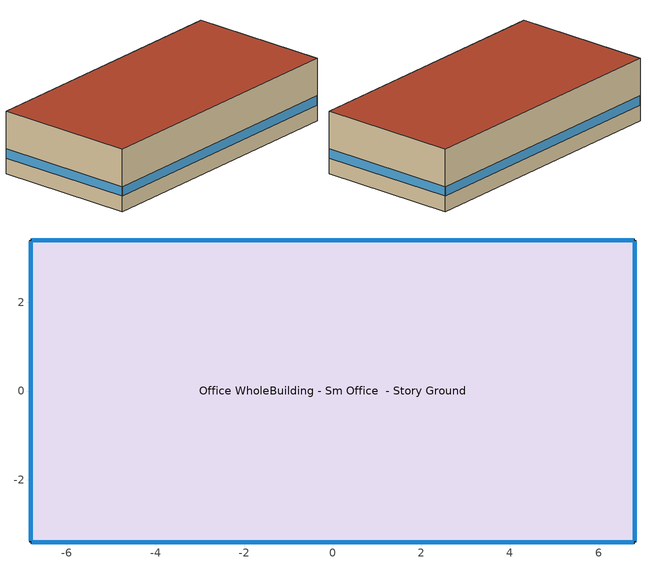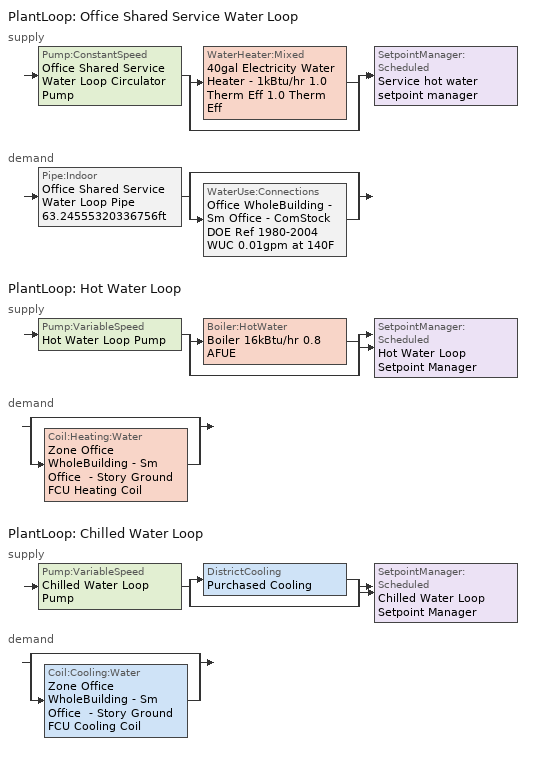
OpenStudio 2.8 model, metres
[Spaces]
Office WholeBuilding - Sm Office  - Story Ground
 floor ground (ext-slab): -6.82,-3.41 -6.82,3.41 6.82,3.41 6.82,-3.41 z0
 wall outside (Typical Insulated Exterior Mass Wall R-4.35): -6.82,3.41 -6.82,-3.41 6.82,-3.41 6.82,3.41 -6.82,3.41 z0:3.05
 window (U 1.22 SHGC 0.54 Simple Glazing Window SHGC 0.54): -6.82,3.38 -6.82,-3.38 / 6.82,-3.38 6.82,3.38 / 6.79,3.41 -6.79,3.41 / -6.79,-3.41 6.79,-3.41 z0.76:1.22
 roof outside (Typical IEAD Roof R-10.0): 6.82,-3.41 6.82,3.41 -6.82,3.41 -6.82,-3.41 z3.05
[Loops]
PlantLoop 'Office Shared Service Water Loop'
 supply: Pump:ConstantSpeed 'Office Shared Service Water Loop Circulator Pump' > split
  | WaterHeater:Mixed '40gal Electricity Water Heater - 1kBtu/hr 1.0 Therm Eff 1.0 Therm Eff'
  | bypass
  join > SetpointManager:Scheduled 'Service hot water setpoint manager'
 demand: Pipe:Indoor 'Office Shared Service Water Loop Pipe 63.24555320336756ft' > split
  | bypass
  | WaterUse:Connections 'Office WholeBuilding - Sm Office - ComStock DOE Ref 1980-2004 WUC 0.01gpm at 140F'
PlantLoop 'Hot Water Loop'
 supply: Pump:VariableSpeed 'Hot Water Loop Pump' > split
  | Boiler:HotWater 'Boiler 16kBtu/hr 0.8 AFUE'
  | bypass
  join > SetpointManager:Scheduled 'Hot Water Loop Setpoint Manager'
 demand: split
  | bypass
  | Coil:Heating:Water 'Zone Office WholeBuilding - Sm Office  - Story Ground FCU Heating Coil'
PlantLoop 'Chilled Water Loop'
 supply: Pump:VariableSpeed 'Chilled Water Loop Pump' > split
  | DistrictCooling 'Purchased Cooling'
  | bypass
  join > SetpointManager:Scheduled 'Chilled Water Loop Setpoint Manager'
 demand: split
  | bypass
  | Coil:Cooling:Water 'Zone Office WholeBuilding - Sm Office  - Story Ground FCU Cooling Coil'
[Site]
San Diego Lindbergh_CA_USA: Latitude {deg}=32.74; Longitude {deg}=-117.17; Time Zone {hr}=-8; Elevation {m}=9; Terrain=City
[Site:WaterMainsTemperature]
Calculation Method=Correlation; Annual Average Outdoor Air Temperature {C}=18.6775; Maximum Difference In Monthly Average Outdoor Air Temperatures {deltaC}=7.48
[SizingPeriod:DesignDay] Barometric Pressure {Pa}=101217; Sky Clearness=0; Rain Indicator=0; Snow Indicator=0; Day of Month=21; Daylight Saving Time Indicator=0; Dry-Bulb Temperature Range Modifier Type=DefaultMultipliers
Name | Maximum Dry-Bulb Temperature {C} | Daily Dry-Bulb Temperature Range {deltaC} | Humidity Indicating Conditions at Maximum Dry-Bulb | Wind Speed {m/s} | Wind Direction {deg} | Month | Day Type | Humidity Indicating Type | Solar Model Indicator | ASHRAE Taub | ASHRAE Taud
San Diego Lindbergh Ann Clg .4% Condns DB=>MWB 1 | 28.4 | 4.8 | 18.3 | 4.2 | 300 | 8 | SummerDesignDay | Wetbulb | ASHRAETau | 0.37 | 2.434
San Diego Lindbergh Ann Clg .4% Condns WB=>MDB 1 | 25.3 | 4.8 | 21.6 | 4.2 | 300 | 8 | SummerDesignDay | Wetbulb | ASHRAETau | 0.37 | 2.434
San Diego Lindbergh Ann Clg 1% Condns DB=>MWB 1 | 26.8 | 4.8 | 18.5 | 4.2 | 300 | 8 | SummerDesignDay | Wetbulb | ASHRAETau | 0.37 | 2.434
San Diego Lindbergh Ann Clg 2% Condns DP=>MDB 1 | 22.5 | 4.8 | 19 | 4.2 | 300 | 8 | SummerDesignDay | Dewpoint | ASHRAETau | 0.37 | 2.434
San Diego Lindbergh Ann Htg 99% Condns DB 1 | 8 | 0 | 8 | 1.1 | 340 | 12 | WinterDesignDay | Wetbulb | ASHRAEClearSky
San Diego Lindbergh Ann Htg 99.6% Condns DB 1 | 7.1 | 0 | 7.1 | 1.1 | 340 | 12 | WinterDesignDay | Wetbulb | ASHRAEClearSky
San Diego Lindbergh Ann Htg Wind 99% Condns WS=>MCDB 1 | 15.1 | 0 | 15.1 | 8.2 | 340 | 12 | WinterDesignDay | Wetbulb | ASHRAEClearSky
San Diego Lindbergh April .4% Condns DB=>MCWB 1 | 29.5 | 5.9 | 14.6 | 4.2 | 300 | 4 | SummerDesignDay | Wetbulb | ASHRAETau | 0.327 | 2.516
San Diego Lindbergh April .4% Condns WB=>MCDB 1 | 23 | 5.9 | 18.2 | 4.2 | 300 | 4 | SummerDesignDay | Wetbulb | ASHRAETau | 0.327 | 2.516
San Diego Lindbergh August .4% Condns DB=>MCWB 1 | 29.3 | 4.8 | 21 | 4.2 | 300 | 8 | SummerDesignDay | Wetbulb | ASHRAETau | 0.37 | 2.434
San Diego Lindbergh August .4% Condns WB=>MCDB 1 | 26.8 | 4.8 | 22.6 | 4.2 | 300 | 8 | SummerDesignDay | Wetbulb | ASHRAETau | 0.37 | 2.434
San Diego Lindbergh December .4% Condns DB=>MCWB 1 | 24 | 8.4 | 12 | 4.2 | 300 | 12 | SummerDesignDay | Wetbulb | ASHRAETau | 0.331 | 2.644
San Diego Lindbergh December .4% Condns WB=>MCDB 1 | 17.8 | 8.4 | 15.8 | 4.2 | 300 | 12 | SummerDesignDay | Wetbulb | ASHRAETau | 0.331 | 2.644
San Diego Lindbergh February .4% Condns DB=>MCWB 1 | 26.2 | 7.2 | 13.3 | 4.2 | 300 | 2 | SummerDesignDay | Wetbulb | ASHRAETau | 0.33 | 2.63
San Diego Lindbergh February .4% Condns WB=>MCDB 1 | 18.6 | 7.2 | 16.2 | 4.2 | 300 | 2 | SummerDesignDay | Wetbulb | ASHRAETau | 0.33 | 2.63
San Diego Lindbergh January .4% Condns DB=>MCWB 1 | 25.5 | 8.3 | 12.4 | 4.2 | 300 | 1 | SummerDesignDay | Wetbulb | ASHRAETau | 0.322 | 2.685
San Diego Lindbergh January .4% Condns WB=>MCDB 1 | 17.6 | 8.3 | 16.1 | 4.2 | 300 | 1 | SummerDesignDay | Wetbulb | ASHRAETau | 0.322 | 2.685
San Diego Lindbergh July .4% Condns DB=>MCWB 1 | 27.5 | 4.6 | 20.9 | 4.2 | 300 | 7 | SummerDesignDay | Wetbulb | ASHRAETau | 0.355 | 2.436
San Diego Lindbergh July .4% Condns WB=>MCDB 1 | 25.8 | 4.6 | 22 | 4.2 | 300 | 7 | SummerDesignDay | Wetbulb | ASHRAETau | 0.355 | 2.436
San Diego Lindbergh June .4% Condns DB=>MCWB 1 | 27.3 | 4.4 | 19.4 | 4.2 | 300 | 6 | SummerDesignDay | Wetbulb | ASHRAETau | 0.34 | 2.424
San Diego Lindbergh June .4% Condns WB=>MCDB 1 | 24.5 | 4.4 | 20.2 | 4.2 | 300 | 6 | SummerDesignDay | Wetbulb | ASHRAETau | 0.34 | 2.424
San Diego Lindbergh March .4% Condns DB=>MCWB 1 | 27.1 | 6.3 | 14.1 | 4.2 | 300 | 3 | SummerDesignDay | Wetbulb | ASHRAETau | 0.336 | 2.543
San Diego Lindbergh March .4% Condns WB=>MCDB 1 | 20.8 | 6.3 | 16.7 | 4.2 | 300 | 3 | SummerDesignDay | Wetbulb | ASHRAETau | 0.336 | 2.543
San Diego Lindbergh May .4% Condns DB=>MCWB 1 | 26.3 | 4.6 | 16.6 | 4.2 | 300 | 5 | SummerDesignDay | Wetbulb | ASHRAETau | 0.339 | 2.453
San Diego Lindbergh May .4% Condns WB=>MCDB 1 | 23.1 | 4.6 | 19 | 4.2 | 300 | 5 | SummerDesignDay | Wetbulb | ASHRAETau | 0.339 | 2.453
San Diego Lindbergh November .4% Condns DB=>MCWB 1 | 28.7 | 8.1 | 14.6 | 4.2 | 300 | 11 | SummerDesignDay | Wetbulb | ASHRAETau | 0.333 | 2.622
San Diego Lindbergh November .4% Condns WB=>MCDB 1 | 20.6 | 8.1 | 18.1 | 4.2 | 300 | 11 | SummerDesignDay | Wetbulb | ASHRAETau | 0.333 | 2.622
San Diego Lindbergh October .4% Condns DB=>MCWB 1 | 30.3 | 6.1 | 16.2 | 4.2 | 300 | 10 | SummerDesignDay | Wetbulb | ASHRAETau | 0.346 | 2.562
San Diego Lindbergh October .4% Condns WB=>MCDB 1 | 24.8 | 6.1 | 20.7 | 4.2 | 300 | 10 | SummerDesignDay | Wetbulb | ASHRAETau | 0.346 | 2.562
San Diego Lindbergh September .4% Condns DB=>MCWB 1 | 30.4 | 5.4 | 20.3 | 4.2 | 300 | 9 | SummerDesignDay | Wetbulb | ASHRAETau | 0.355 | 2.526
San Diego Lindbergh September .4% Condns WB=>MCDB 1 | 27 | 5.4 | 22.4 | 4.2 | 300 | 9 | SummerDesignDay | Wetbulb | ASHRAETau | 0.355 | 2.526
[ClimateZones]
Climate Zone Institution Name 1=ASHRAE; Climate Zone Document Name 1=ANSI/ASHRAE Standard 169; Climate Zone Document Year 1=2006; Climate Zone Value 1=ASHRAE 169-2013-3B
[Building]
ComStock DOE Ref 1980-2004|SmallOffice: North Axis {deg}=270; Default Construction Set=Res ComStock DOE Ref 1980-2004 - Office - ASHRAE 169-2013-3B; Default Schedule Set=Building Default Schedule Set; Standards Building Type=Office
[Site:GroundTemperature:BuildingSurface]
19.527, 19.502, 19.536, 19.598, 20.002, 21.64, 22.225, 22.375, 21.449, 20.121, 19.802, 19.633
[DefaultConstructionSet]
Res ComStock DOE Ref 1980-2004 - Office - ASHRAE 169-2013-3B: Default Exterior Surface Constructions=Default Surface Constructions 1; Default Interior Surface Constructions=Default Surface Constructions 2; Default Ground Contact Surface Constructions=Default Surface Constructions 3; Default Exterior SubSurface Constructions=Default Sub Surface Constructions 1; Default Interior SubSurface Constructions=Default Sub Surface Constructions 2; Interior Partition Construction=Typical Interior Partition
[DefaultSurfaceConstructions]
Name | Floor Construction | Wall Construction | Roof Ceiling Construction
Default Surface Constructions 1 | Typical Insulated Exterior Mass Floor | Typical Insulated Exterior Mass Wall R-3.45 | Typical IEAD Roof R-20.83
Default Surface Constructions 2 | Typical Interior Floor | Typical Interior Wall | Typical Interior Ceiling
Default Surface Constructions 3 | ext-slab-mass | Typical Insulated Basement Mass Wall
[Construction]
Typical Insulated Exterior Mass Floor: Typical Insulation R-1.06, 4 in. Normalweight Concrete Floor, Typical Carpet Pad
Typical Insulated Exterior Mass Wall R-3.45: 1IN Stucco, 8IN CONCRETE HW RefBldg, Typical Insulation R-1.06, 1/2IN Gypsum
Typical IEAD Roof R-20.83: Roof Membrane, Typical Insulation R-19.72, Metal Roof Surface
Typical Interior Floor: 100mm Normalweight concrete floor, CP02 CARPET PAD
Typical Interior Wall: G01 13mm gypsum board, G01 13mm gypsum board
Typical Interior Ceiling: CP02 CARPET PAD, 100mm Normalweight concrete floor
ext-slab-mass: HW CONCRETE, CP02 CARPET PAD
Typical Insulated Basement Mass Wall: 8 in. Concrete Block Basement Wall
U 1.22 SHGC 0.25 Simple Glazing Window SHGC 0.25: U 1.22 SHGC 0.25 Simple Glazing SHGC 0.25
U 1.22 SHGC 0.25 Simple Glazing Window SHGC 0.25 1: U 1.22 SHGC 0.25 Simple Glazing SHGC 0.25 1
Typical Insulated Metal Door: F08 Metal surface, Typical Insulation R-1.96
U 0.88 SHGC 0.16 Sgl Ref-A-L Clr 6mm: REF A CLEAR LO 6MM
Typical Overhead Door: Typical Insulation R-1.96
Typical Interior Window: Clear 3mm
Typical Interior Door; Typical Interior Partition: G05 25mm wood
Copper pipe 0.75in type L with 0.5in fiberglass batt: Fiberglass batt 0.5in, Copper pipe 0.75in type L
InteriorFurnishings 1: Std Wood 6inch 1
ext-slab: 6 in. Normalweight Concrete Floor
Typical Insulated Exterior Mass Wall R-4.35: 1IN Stucco, 8IN CONCRETE HW RefBldg, Typical Insulation R-1.96, 1/2IN Gypsum
Typical IEAD Roof R-10.0: Roof Membrane, Typical Insulation R-8.88, Metal Roof Surface
U 1.22 SHGC 0.54 Simple Glazing Window SHGC 0.54: U 1.22 SHGC 0.54 Simple Glazing SHGC 0.54
[Material:NoMass] Roughness=Smooth; Thermal Absorptance=0.9; Solar Absorptance=0.7
Name | Thermal Resistance {m2-K/W} | Visible Absorptance
Typical Insulation R-1.06 | 0.18664 | 0.7
Typical Carpet Pad; CP02 CARPET PAD | 0.21648 | 0.8
Typical Insulation R-19.72 | 3.4722 | 0.7
Typical Insulation R-1.96 | 0.34506 | 0.7
Typical Insulation R-8.88 | 1.56434 | 0.7
[Material]
Name | Roughness | Thickness {m} | Conductivity {W/m-K} | Density {kg/m3} | Specific Heat {J/kg-K} | Thermal Absorptance | Solar Absorptance | Visible Absorptance
4 in. Normalweight Concrete Floor | MediumRough | 0.1016 | 2.31 | 2322 | 832 | 0.9 | 0.7 | 0.7
1IN Stucco | Smooth | 0.0253 | 0.6918 | 1858 | 837 | 0.9 | 0.7 | 0.92
8IN CONCRETE HW RefBldg | Rough | 0.2032 | 1.311 | 2240 | 836.8 | 0.9 | 0.7 | 0.7
1/2IN Gypsum | Smooth | 0.0127 | 0.16 | 784.9 | 830 | 0.9 | 0.4 | 0.4
Roof Membrane | VeryRough | 0.0095 | 0.16 | 1121.29 | 1460 | 0.9 | 0.7 | 0.7
Metal Roof Surface; F08 Metal surface | Smooth | 0.0008 | 45.28 | 7824 | 500 | 0.9 | 0.7 | 0.7
100mm Normalweight concrete floor | MediumRough | 0.1016 | 2.31045 | 2322 | 832.557 |  | 0 | 0
G01 13mm gypsum board | Smooth | 0.0127 | 0.160031 | 800.001 | 1090.73 | 0.9 | 0.7 | 0.5
HW CONCRETE | Rough | 0.1016 | 1.31125 | 2240 | 837.36 | 0.9 | 0.7 | 0.7
8 in. Concrete Block Basement Wall | MediumRough | 0.2032 | 1.326 | 1842 | 912 | 0.9 | 0.7 | 0.7
G05 25mm wood | MediumSmooth | 0.0254 | 0.15 | 608 | 1630 | 0.9 | 0.5 | 0.5
Copper pipe 0.75in type L | Smooth | 0.001143 | 386 | 8906.27 | 385.1856 | 0.9 | 0.7 | 0.7
Fiberglass batt 0.5in | Smooth | 0.0127 | 0.0663448 | 11.2129 | 837.36 | 0.9 | 0.7 | 0.7
Std Wood 6inch 1 | MediumSmooth | 0.15 | 0.12 | 540 | 1210 | 0.9 | 0.7 | 0.7
6 in. Normalweight Concrete Floor | MediumRough | 0.1524 | 2.31 | 2322 | 832 | 0.9 | 0.7 | 0.7
[DefaultSubSurfaceConstructions]
Name | Fixed Window Construction | Operable Window Construction | Door Construction | Glass Door Construction | Overhead Door Construction | Tubular Daylight Dome Construction | Tubular Daylight Diffuser Construction
Default Sub Surface Constructions 1 | U 1.22 SHGC 0.25 Simple Glazing Window SHGC 0.25 | U 1.22 SHGC 0.25 Simple Glazing Window SHGC 0.25 1 | Typical Insulated Metal Door | U 0.88 SHGC 0.16 Sgl Ref-A-L Clr 6mm | Typical Overhead Door | Typical Interior Window | Typical Interior Window
Default Sub Surface Constructions 2 | Typical Interior Window | Typical Interior Window | Typical Interior Door
[WindowMaterial:SimpleGlazingSystem] U-Factor {W/m2-K}=6.92748
Name | Solar Heat Gain Coefficient | Visible Transmittance
U 1.22 SHGC 0.25 Simple Glazing SHGC 0.25; U 1.22 SHGC 0.25 Simple Glazing SHGC 0.25 1 | 0.25 | 0.11
U 1.22 SHGC 0.54 Simple Glazing SHGC 0.54 | 0.54 | 0.38
[WindowMaterial:Glazing] Optical Data Type=SpectralAverage; Infrared Transmittance at Normal Incidence=0; Front Side Infrared Hemispherical Emissivity=0.84; Conductivity {W/m-K}=0.9; Dirt Correction Factor for Solar and Visible Transmittance=1; Solar Diffusing=No
Name | Thickness {m} | Solar Transmittance at Normal Incidence | Front Side Solar Reflectance at Normal Incidence | Back Side Solar Reflectance at Normal Incidence | Visible Transmittance at Normal Incidence | Front Side Visible Reflectance at Normal Incidence | Back Side Visible Reflectance at Normal Incidence | Back Side Infrared Hemispherical Emissivity
REF A CLEAR LO 6MM | 0.006 | 0.066 | 0.341 | 0.493 | 0.08 | 0.41 | 0.37 | 0.4
Clear 3mm | 0.003 | 0.837 | 0.075 | 0.075 | 0.898 | 0.081 | 0.081 | 0.84
[SpaceType]
Office WholeBuilding - Sm Office - ComStock DOE Ref 1980-2004: Default Schedule Set=Office WholeBuilding - Sm Office Schedule Set; Design Specification Outdoor Air Object=Office WholeBuilding - Sm Office Ventilation; Standards Building Type=Office; Standards Space Type=WholeBuilding - Sm Office
[BuildingStory]
Story Ground: Nominal Z Coordinate {m}=0; Nominal Floor to Floor Height {m}=3.048
[Space]
Office WholeBuilding - Sm Office  - Story Ground: Space Type=Office WholeBuilding - Sm Office - ComStock DOE Ref 1980-2004; Building Story=Story Ground; Thermal Zone=Zone Office WholeBuilding - Sm Office  - Story Ground
[ThermalZone]
Zone Office WholeBuilding - Sm Office  - Story Ground: Multiplier=1; Thermostat=Office WholeBuilding - Sm Office - ComStock DOE Ref 1980-2004 Thermostat; Use Ideal Air Loads=No
[Sizing:Zone]
Zone Office WholeBuilding - Sm Office  - Story Ground: Zone Cooling Design Supply Air Temperature Input Method=SupplyAirTemperature; Zone Cooling Design Supply Air Temperature {C}=12.7778; Zone Cooling Design Supply Air Temperature Difference {deltaC}=11.11; Zone Heating Design Supply Air Temperature Input Method=SupplyAirTemperature; Zone Heating Design Supply Air Temperature {C}=40; Zone Heating Design Supply Air Temperature Difference {deltaC}=11.11; Zone Cooling Design Supply Air Humidity Ratio {kg-H2O/kg-air}=0.0085; Zone Heating Design Supply Air Humidity Ratio {kg-H2O/kg-air}=0.008; Cooling Design Air Flow Method=DesignDay; Heating Design Air Flow Method=DesignDay; Account for Dedicated Outdoor Air System=No; Dedicated Outdoor Air System Control Strategy=NeutralSupplyAir; Dedicated Outdoor Air Low Setpoint Temperature for Design {C}=autosize; Dedicated Outdoor Air High Setpoint Temperature for Design {C}=autosize
[Zone equipment]
Zone Office WholeBuilding - Sm Office  - Story Ground: Zone Office WholeBuilding - Sm Office  - Story Ground FCU
[People:Definition]
Office WholeBuilding - Sm Office People Definition: Number of People Calculation Method=People/Area; People per Space Floor Area {person/m2}=0.0538196; Fraction Radiant=0.3
[People]
Office WholeBuilding - Sm Office People: People Definition=Office WholeBuilding - Sm Office People Definition; Space or SpaceType=Office WholeBuilding - Sm Office - ComStock DOE Ref 1980-2004; Work Efficiency Schedule=Work Efficiency Schedule; Clothing Insulation Schedule=Clothing Schedule; Air Velocity Schedule=Air Velocity Schedule; Multiplier=1
[Lights:Definition]
Office WholeBuilding - Sm Office Lights Definition: Design Level Calculation Method=Watts/Area; Watts per Space Floor Area {W/m2}=9.68752; Fraction Radiant=0.7; Fraction Visible=0.2; Return Air Fraction=0
[Lights]
Office WholeBuilding - Sm Office Lights: Lights Definition=Office WholeBuilding - Sm Office Lights Definition; Space or SpaceType=Office WholeBuilding - Sm Office - ComStock DOE Ref 1980-2004; Fraction Replaceable=1
[ElectricEquipment:Definition]
Office WholeBuilding - Sm Office Elec Equip Definition: Design Level Calculation Method=Watts/Area; Watts per Space Floor Area {W/m2}=6.78126; Fraction Latent=0; Fraction Radiant=0.5; Fraction Lost=0
[ElectricEquipment]
Office WholeBuilding - Sm Office Elec Equip: Electric Equipment Definition=Office WholeBuilding - Sm Office Elec Equip Definition; Space or SpaceType=Office WholeBuilding - Sm Office - ComStock DOE Ref 1980-2004
[DesignSpecification:OutdoorAir]
Office WholeBuilding - Sm Office Ventilation: Outdoor Air Method=Sum; Outdoor Air Flow per Person {m3/s-person}=0.00943895
[DefaultScheduleSet]
Name | Number of People Schedule | People Activity Level Schedule | Lighting Schedule | Electric Equipment Schedule | Infiltration Schedule | Hours of Operation Schedule
Office WholeBuilding - Sm Office Schedule Set | Small Office Bldg Occ | Small Office Activity | Office Bldg Light | Small Office Bldg Equip | Small Office Infil Quarter On
Building Default Schedule Set |  |  |  |  |  | Building Hours of Operation NonResidential
[SpaceInfiltration:DesignFlowRate]
Office WholeBuilding - Sm Office  - Story Ground Infiltration: Space or SpaceType=Office WholeBuilding - Sm Office  - Story Ground; Schedule=Always On Discrete; Design Flow Rate Calculation Method=Flow/ExteriorArea; Flow per Exterior Surface Area {m3/s-m2}=0.000587406; Constant Term Coefficient=0; Temperature Term Coefficient=0; Velocity Term Coefficient=0.224; Velocity Squared Term Coefficient=0
[Exterior:Lights:Definition]
Name | Design Level {W}
Parking Areas and Drives Def (W/ft^2) | 0.15
Building Facades Def (W/ft^2) | 0.2
Main Entries Def (W/ft) | 30
Other Doors Def (W/ft) | 20
[Exterior:Lights] Schedule=Always On Discrete; Control Option=AstronomicalClock
Name | Exterior Lights Definition | Multiplier
Parking Areas and Drives | Parking Areas and Drives Def (W/ft^2) | 1620
Building Facades | Building Facades Def (W/ft^2) | 1341.64
Main Entries | Main Entries Def (W/ft) | 8
Other Doors | Other Doors Def (W/ft) | 0.8
[WaterUse:Connections]
Office WholeBuilding - Sm Office - ComStock DOE Ref 1980-2004 WUC 0.01gpm at 140F: Water Use Equipment Name 1=Office WholeBuilding - Sm Office - ComStock DOE Ref 1980-2004 Service Water Use 0.01gpm at 140F
[WaterUse:Equipment:Definition]
Office WholeBuilding - Sm Office - ComStock DOE Ref 1980-2004 Service Water Use Def 0.01gpm: Peak Flow Rate {m3/s}=5.73339e-07; Target Temperature Schedule=Mixed Water At Faucet Temp - 140F; Sensible Fraction Schedule=Fraction Sensible - 0.2; Latent Fraction Schedule=Fraction Latent - 0.05
[WaterUse:Equipment]
Office WholeBuilding - Sm Office - ComStock DOE Ref 1980-2004 Service Water Use 0.01gpm at 140F: Water Use Equipment Definition=Office WholeBuilding - Sm Office - ComStock DOE Ref 1980-2004 Service Water Use Def 0.01gpm; Flow Rate Fraction Schedule=OfficeSmall BLDG_SWH_SCH
[PlantLoop] Glycol Concentration=0; Plant Loop Volume {m3}=Autocalculate; Load Distribution Scheme=Optimal
Name | Maximum Loop Temperature {C} | Minimum Loop Temperature {C} | Fluid Type
Office Shared Service Water Loop | 60 | 10
Hot Water Loop |  | 10 | Water
Chilled Water Loop | 40 | 1
[Sizing:Plant] Sizing Option=NonCoincident; Zone Timesteps in Averaging Window=1; Coincident Sizing Factor Mode=None
Name | Loop Type | Design Loop Exit Temperature {C} | Loop Design Temperature Difference {deltaC}
Office Shared Service Water Loop | Heating | 60 | 5
Hot Water Loop | Heating | 82.2222 | 11.1111
Chilled Water Loop | Cooling | 6.66667 | 5.61111
[SetpointManager:Scheduled] Control Variable=Temperature
Name | Schedule | Setpoint Node or NodeList
Service hot water setpoint manager | Service Water Loop Temp - 140F | Office Shared Service Water Loop Supply Outlet Node
Hot Water Loop Setpoint Manager | Hot Water Loop Temp - 180F | Hot Water Loop Supply Outlet Node
Chilled Water Loop Setpoint Manager | Chilled Water Loop Temp - 44F | Chilled Water Loop Supply Outlet Node
[Pump:ConstantSpeed]
Office Shared Service Water Loop Circulator Pump: Rated Flow Rate {m3/s}=autosize; Rated Pump Head {Pa}=29890.7; Rated Power Consumption {W}=autosize; Motor Efficiency=0.825; Fraction of Motor Inefficiencies to Fluid Stream=0; Pump Control Type=Intermittent; Design Power Sizing Method=PowerPerFlowPerPressure; Design Electric Power per Unit Flow Rate {W/(m3/s)}=348701.1; Design Shaft Power per Unit Flow Rate per Unit Head {W-s/m3-Pa}=1.28205
[WaterHeater:Mixed]
40gal Electricity Water Heater - 1kBtu/hr 1.0 Therm Eff 1.0 Therm Eff: Tank Volume {m3}=0.151416; Setpoint Temperature Schedule=Service Water Loop Temp - 140F; Deadband Temperature Difference {deltaC}=2; Maximum Temperature Limit {C}=60; Heater Control Type=Cycle; Heater Maximum Capacity {W}=167.789; Heater Fuel Type=Electricity; Heater Thermal Efficiency=1; Off Cycle Parasitic Fuel Consumption Rate {W}=0; Off Cycle Parasitic Fuel Type=Electricity; Off Cycle Parasitic Heat Fraction to Tank=0; On Cycle Parasitic Fuel Consumption Rate {W}=0; On Cycle Parasitic Fuel Type=Electricity; On Cycle Parasitic Heat Fraction to Tank=0; Ambient Temperature Indicator=Schedule; Ambient Temperature Schedule=Water Heater Ambient Temp Schedule - 70f; Off Cycle Loss Coefficient to Ambient Temperature {W/K}=1.87331; On Cycle Loss Coefficient to Ambient Temperature {W/K}=1.87331; Use Side Effectiveness=1; Source Side Effectiveness=1; Use Side Design Flow Rate {m3/s}=autosize; Source Side Design Flow Rate {m3/s}=autosize; Indirect Water Heating Recovery Time {hr}=1.5; Source Side Flow Control Mode=IndirectHeatPrimarySetpoint
[Pipe:Indoor]
Office Shared Service Water Loop Pipe 63.24555320336756ft: Construction=Copper pipe 0.75in type L with 0.5in fiberglass batt; Environment Type=Schedule; Ambient Temperature Schedule=Office Shared Service Water Loop Piping Air Temp - 70F; Ambient Air Velocity Schedule=Office Shared Service Water Loop Piping Air Velocity - 0.67mph; Pipe Inside Diameter {m}=0.019939; Pipe Length {m}=19.2772
[ThermostatSetpoint:DualSetpoint]
Office WholeBuilding - Sm Office - ComStock DOE Ref 1980-2004 Thermostat: Heating Setpoint Temperature Schedule=Small Office HtgSetp; Cooling Setpoint Temperature Schedule=Small Office ClgSetp
[Pump:VariableSpeed] Rated Pump Head {Pa}=179344; Motor Efficiency=0.825; Pump Control Type=Intermittent; Skin Loss Radiative Fraction=0.5; Design Power Sizing Method=PowerPerFlowPerPressure; Design Electric Power per Unit Flow Rate {W/(m3/s)}=348701.1; Design Shaft Power per Unit Flow Rate per Unit Head {W-s/m3-Pa}=1.28205; Design Minimum Flow Rate Fraction=0
Name | Fraction of Motor Inefficiencies to Fluid Stream | Coefficient 1 of the Part Load Performance Curve | Coefficient 2 of the Part Load Performance Curve | Coefficient 3 of the Part Load Performance Curve | Coefficient 4 of the Part Load Performance Curve
Hot Water Loop Pump
Chilled Water Loop Pump | 0 | 0 | 1 | 0 | 0
[Boiler:HotWater]
Boiler 16kBtu/hr 0.8 AFUE: Fuel Type=NaturalGas; Nominal Thermal Efficiency=0.8; Efficiency Curve Temperature Evaluation Variable=LeavingBoiler; Normalized Boiler Efficiency Curve=Boiler Constant Efficiency Curve; Design Water Outlet Temperature {C}=82.2222; Minimum Part Load Ratio=0; Maximum Part Load Ratio=1.2; Optimum Part Load Ratio=1; Water Outlet Upper Temperature Limit {C}=95; Boiler Flow Mode=LeavingSetpointModulated; Parasitic Electric Load {W}=0; Sizing Factor=1
[DistrictCooling]
Purchased Cooling: Nominal Capacity {W}=autosize
[Coil:Cooling:Water]
Zone Office WholeBuilding - Sm Office  - Story Ground FCU Cooling Coil: Availability Schedule=Always On Discrete; Design Inlet Water Temperature {C}=Autosize; Heat Exchanger Configuration=CrossFlow
[Controller:WaterCoil] Minimum Actuated Flow {m3/s}=0
Name | Water Coil | Action | Controller Convergence Tolerance {deltaC}
Zone Office WholeBuilding - Sm Office  - Story Ground FCU Cooling Coil Controller | Zone Office WholeBuilding - Sm Office  - Story Ground FCU Cooling Coil | Reverse
Zone Office WholeBuilding - Sm Office  - Story Ground FCU Heating Coil Controller | Zone Office WholeBuilding - Sm Office  - Story Ground FCU Heating Coil | Normal | 0.0001
[Coil:Heating:Water]
Zone Office WholeBuilding - Sm Office  - Story Ground FCU Heating Coil: Availability Schedule=Always On Discrete; Rated Inlet Water Temperature {C}=82.2222; Rated Inlet Air Temperature {C}=16.6; Rated Outlet Water Temperature {C}=71.1111; Rated Outlet Air Temperature {C}=40
[Fan:OnOff]
Zone Office WholeBuilding - Sm Office  - Story Ground Fan Coil fan: Availability Schedule=Always On Discrete; Fan Total Efficiency=0.1595; Pressure Rise {Pa}=270.9; Maximum Flow Rate {m3/s}=autosize; Motor Efficiency=0.29; Motor In Airstream Fraction=1; Fan Power Ratio Function of Speed Ratio Curve=Fan On Off Power Curve; Fan Efficiency Ratio Function of Speed Ratio Curve=Fan On Off Efficiency Curve
[ZoneHVAC:FourPipeFanCoil]
Zone Office WholeBuilding - Sm Office  - Story Ground FCU: Availability Schedule=Always On Discrete; Capacity Control Method=CyclingFan; Maximum Supply Air Flow Rate {m3/s}=autosize; Maximum Outdoor Air Flow Rate {m3/s}=autosize; Supply Air Fan=Zone Office WholeBuilding - Sm Office  - Story Ground Fan Coil fan; Cooling Coil=Zone Office WholeBuilding - Sm Office  - Story Ground FCU Cooling Coil; Maximum Cold Water Flow Rate {m3/s}=autosize; Heating Coil=Zone Office WholeBuilding - Sm Office  - Story Ground FCU Heating Coil; Maximum Hot Water Flow Rate {m3/s}=autosize; Minimum Supply Air Temperature in Cooling Mode {C}=autosize; Maximum Supply Air Temperature in Heating Mode {C}=autosize
[InternalMass:Definition]
Internal Mass Definition 2: Construction=InteriorFurnishings 1; Design Level Calculation Method=SurfaceArea/Area; Surface Area per Space Floor Area=2
[InternalMass]
Office WholeBuilding - Sm Office  - Story Ground Mass: Internal Mass Definition=Internal Mass Definition 2; Space or SpaceType=Office WholeBuilding - Sm Office  - Story Ground; Multiplier=1
[Schedule:Ruleset]
Name | Default Day Schedule | Summer Design Day Schedule | Winter Design Day Schedule
Clothing Schedule | Clothing Schedule Default Winter Clothes
Air Velocity Schedule | Air Velocity Schedule Default
Work Efficiency Schedule | Work Efficiency Schedule Default
Small Office Bldg Occ | Small Office Bldg Occ Default | Small Office Bldg Occ Summer Design Day | Small Office Bldg Occ Winter Design Day
Small Office Activity | Small Office Activity Default | Small Office Activity Summer Design Day | Small Office Activity Winter Design Day
Office Bldg Light | Office Bldg Light Default | Office Bldg Light Summer Design Day | Office Bldg Light Winter Design Day
Small Office Bldg Equip | Small Office Bldg Equip Default | Small Office Bldg Equip Summer Design Day | Small Office Bldg Equip Winter Design Day
Small Office Infil Quarter On | Small Office Infil Quarter On Default | Small Office Infil Quarter On Summer Design Day | Small Office Infil Quarter On Winter Design Day
OfficeSmall BLDG_SWH_SCH | OfficeSmall BLDG_SWH_SCH Default | OfficeSmall BLDG_SWH_SCH Summer Design Day | OfficeSmall BLDG_SWH_SCH Winter Design Day
Fraction Sensible - 0.2 | Fraction Sensible - 0.2 Default
Fraction Latent - 0.05 | Fraction Latent - 0.05 Default
Mixed Water At Faucet Temp - 140F | Mixed Water At Faucet Temp - 140F Default
Service Water Loop Temp - 140F | Service Water Loop Temp - 140F Default
Water Heater Ambient Temp Schedule - 70f | Water Heater Ambient Temp Schedule - 70f Default
Office Shared Service Water Loop Piping Air Temp - 70F | Office Shared Service Water Loop Piping Air Temp - 70F Default
Office Shared Service Water Loop Piping Air Velocity - 0.67mph | Office Shared Service Water Loop Piping Air Velocity - 0.67mph Default
Small Office HtgSetp | Small Office HtgSetp Default | Small Office HtgSetp Summer Design Day | Small Office HtgSetp Winter Design Day
Small Office ClgSetp | Small Office ClgSetp Default | Small Office ClgSetp Summer Design Day | Small Office ClgSetp Winter Design Day
Hot Water Loop Temp - 180F | Hot Water Loop Temp - 180F Default
Chilled Water Loop Temp - 44F | Chilled Water Loop Temp - 44F Default
Building Hours of Operation NonResidential | Building Hours of Operation NonResidential Default | Building Hours of Operation NonResidential Summer Design Day | Building Hours of Operation NonResidential Winter Design Day
[Schedule:Day]
Clothing Schedule Default Winter Clothes; Office Bldg Light Summer Design Day; Small Office Bldg Equip Summer Design Day; Small Office Infil Quarter On Sun Day; Building Hours of Operation NonResidential Winter Design Day; Building Hours of Operation NonResidential Summer Design Day: 24, 0, 1
Clothing Schedule Summer Clothes: 24, 0, 0.5
Air Velocity Schedule Default; Fraction Sensible - 0.2 Default: 24, 0, 0.2
Work Efficiency Schedule Default; Small Office Bldg Occ Winter Design Day; Office Bldg Light Winter Design Day; Small Office Bldg Equip Winter Design Day: 24, 0, 0
Small Office Bldg Occ Default: Yes, 0, 15, 0.05, 0, 30, 0.045, 0, 45, 0.04, 1, 0, 0.035, 1, 15, 0.03, 1, 30, 0.025, 1, 45, 0.02, 2, 0, 0.015, 2, 15, 0.01, 2, 30, 0.005, 2, 45, 0, 6, 15, 0, 6, 30, 0.025, 6, 45, 0.05, 7, 0, 0.075, 7, 15, 0.1, 7, 30, 0.125, 7, 45, 0.15, 8, 0, 0.175, 8, 15, 0.2, 8, 30, 0.3875, 8, 45, 0.575, 9, 0, 0.7625, 9, 15, 0.95, 13, 0, 0.95, 13, 15, 0.8375, 13, 30, 0.725, 13, 45, 0.6125, 14, 0, 0.5, 14, 15, 0.6125, 14, 30, 0.725, 14, 45, 0.8375, 15, 0, 0.95, 18, 45, 0.95, 19, 0, 0.7875, 19, 15, 0.625, 19, 30, 0.4625, 19, 45, 0.3, 20, 0, 0.25, 20, 15, 0.2, 20, 30, 0.15, 20, 45, 0.1, 21, 15, 0.1, 21, 30, 0.09375, 21, 45, 0.0875, 22, 0, 0.08125, 22, 15, 0.075, 22, 30, 0.06875, 22, 45, 0.0625, 23, 0, 0.05625, 23, 15, 0.05, 24, 0, 0.05
Small Office Bldg Occ Sat Day; autogen Schedule Rule 2 2_day_sch: Yes, 5, 0, 0, 5, 15, 0.0125, 5, 30, 0.025, 5, 45, 0.0375, 6, 0, 0.05, 6, 15, 0.0625, 6, 30, 0.075, 6, 45, 0.0875, 7, 0, 0.1, 7, 15, 0.125, 7, 30, 0.15, 7, 45, 0.175, 8, 0, 0.2, 8, 15, 0.225, 8, 30, 0.25, 8, 45, 0.275, 9, 0, 0.3, 10, 0, 0.3, 10, 15, 0.2875, 10, 30, 0.275, 10, 45, 0.2625, 11, 0, 0.25, 11, 15, 0.2375, 11, 30, 0.225, 11, 45, 0.2125, 12, 0, 0.2, 12, 15, 0.1875, 12, 30, 0.175, 12, 45, 0.1625, 13, 0, 0.15, 13, 15, 0.1375, 13, 30, 0.125, 13, 45, 0.1125, 14, 0, 0.1, 15, 0, 0.1, 15, 15, 0.09375, 15, 30, 0.0875, 15, 45, 0.08125, 16, 0, 0.075, 16, 15, 0.06875, 16, 30, 0.0625, 16, 45, 0.05625, 17, 0, 0.05, 17, 15, 0.04375, 17, 30, 0.0375, 17, 45, 0.03125, 18, 0, 0.025, 18, 15, 0.01875, 18, 30, 0.0125, 18, 45, 0.00625, 19, 0, 0, 24, 0, 0
Small Office Bldg Occ Summer Design Day: 6, 0, 0, 22, 0, 1, 24, 0, 0.05
Small Office Bldg Occ WntrDsn|Sun Day: Yes, 5, 45, 0, 24, 0, 0
Small Office Activity Default; autogen Small Office Activity 0_day_sch; autogen Small Office Activity 1_day_sch: Yes, 24, 0, 120
Small Office Activity Winter Design Day; Small Office Activity Summer Design Day: 24, 0, 120
Office Bldg Light Default: Yes, 0, 15, 0.15, 0, 30, 0.125, 0, 45, 0.1, 1, 0, 0.0875, 1, 15, 0.075, 1, 30, 0.0625, 1, 45, 0.05, 4, 45, 0.05, 5, 0, 0.05625, 5, 15, 0.0625, 5, 30, 0.06875, 5, 45, 0.075, 6, 0, 0.08125, 6, 15, 0.0875, 6, 30, 0.09375, 6, 45, 0.1, 7, 15, 0.1, 7, 30, 0.15, 7, 45, 0.2, 8, 0, 0.25, 8, 15, 0.3, 8, 30, 0.45, 8, 45, 0.6, 9, 0, 0.75, 9, 15, 0.9, 18, 45, 0.9, 19, 0, 0.8, 19, 15, 0.7, 19, 30, 0.6, 19, 45, 0.5, 20, 0, 0.45, 20, 15, 0.4, 20, 30, 0.35, 20, 45, 0.3, 21, 15, 0.3, 21, 30, 0.2875, 21, 45, 0.275, 22, 0, 0.2625, 22, 15, 0.25, 22, 30, 0.2375, 22, 45, 0.225, 23, 0, 0.2125, 23, 15, 0.2, 23, 45, 0.2, 24, 0, 0.175
Office Bldg Light Sat Day; autogen Schedule Rule 4 2_day_sch: Yes, 5, 0, 0.05, 5, 15, 0.05625, 5, 30, 0.0625, 5, 45, 0.06875, 6, 0, 0.075, 6, 15, 0.08125, 6, 30, 0.0875, 6, 45, 0.09375, 7, 0, 0.1, 7, 15, 0.125, 7, 30, 0.15, 7, 45, 0.175, 8, 0, 0.2, 8, 15, 0.225, 8, 30, 0.25, 8, 45, 0.275, 9, 0, 0.3, 10, 0, 0.3, 10, 15, 0.290625, 10, 30, 0.28125, 10, 45, 0.271875, 11, 0, 0.2625, 11, 15, 0.253125, 11, 30, 0.24375, 11, 45, 0.234375, 12, 0, 0.225, 12, 15, 0.215625, 12, 30, 0.20625, 12, 45, 0.196875, 13, 0, 0.1875, 13, 15, 0.178125, 13, 30, 0.16875, 13, 45, 0.159375, 14, 0, 0.15, 15, 0, 0.15, 15, 15, 0.14375, 15, 30, 0.1375, 15, 45, 0.13125, 16, 0, 0.125, 16, 15, 0.11875, 16, 30, 0.1125, 16, 45, 0.10625, 17, 0, 0.1, 17, 15, 0.09375, 17, 30, 0.0875, 17, 45, 0.08125, 18, 0, 0.075, 18, 15, 0.06875, 18, 30, 0.0625, 18, 45, 0.05625, 19, 0, 0.05, 24, 0, 0.05
Office Bldg Light Sun Day: Yes, 5, 45, 0.05, 24, 0, 0.05
Small Office Bldg Equip Default: Yes, 6, 45, 0.4, 7, 0, 0.43125, 7, 15, 0.4625, 7, 30, 0.49375, 7, 45, 0.525, 8, 0, 0.55625, 8, 15, 0.5875, 8, 30, 0.61875, 8, 45, 0.65, 9, 0, 0.68125, 9, 15, 0.7125, 9, 30, 0.74375, 9, 45, 0.775, 10, 0, 0.80625, 10, 15, 0.8375, 10, 30, 0.86875, 10, 45, 0.9, 13, 0, 0.9, 13, 15, 0.875, 13, 30, 0.85, 13, 45, 0.825, 14, 0, 0.8, 14, 15, 0.825, 14, 30, 0.85, 14, 45, 0.875, 15, 0, 0.9, 18, 45, 0.9, 19, 0, 0.8, 19, 15, 0.7, 19, 30, 0.6, 19, 45, 0.5, 20, 0, 0.475, 20, 15, 0.45, 20, 30, 0.425, 20, 45, 0.4, 24, 0, 0.4
Small Office Bldg Equip Sat Day; autogen Schedule Rule 6 2_day_sch: Yes, 5, 0, 0.3, 5, 15, 0.3125, 5, 30, 0.325, 5, 45, 0.3375, 6, 0, 0.35, 6, 15, 0.3625, 6, 30, 0.375, 6, 45, 0.3875, 7, 0, 0.4, 7, 15, 0.4125, 7, 30, 0.425, 7, 45, 0.4375, 8, 0, 0.45, 8, 15, 0.4625, 8, 30, 0.475, 8, 45, 0.4875, 9, 0, 0.5, 10, 0, 0.5, 10, 15, 0.490625, 10, 30, 0.48125, 10, 45, 0.471875, 11, 0, 0.4625, 11, 15, 0.453125, 11, 30, 0.44375, 11, 45, 0.434375, 12, 0, 0.425, 12, 15, 0.415625, 12, 30, 0.40625, 12, 45, 0.396875, 13, 0, 0.3875, 13, 15, 0.378125, 13, 30, 0.36875, 13, 45, 0.359375, 14, 0, 0.35, 15, 0, 0.35, 15, 15, 0.346875, 15, 30, 0.34375, 15, 45, 0.340625, 16, 0, 0.3375, 16, 15, 0.334375, 16, 30, 0.33125, 16, 45, 0.328125, 17, 0, 0.325, 17, 15, 0.321875, 17, 30, 0.31875, 17, 45, 0.315625, 18, 0, 0.3125, 18, 15, 0.309375, 18, 30, 0.30625, 18, 45, 0.303125, 19, 0, 0.3, 24, 0, 0.3
Small Office Bldg Equip Sun Day: Yes, 5, 45, 0.3, 24, 0, 0.3
Small Office Infil Quarter On Default; Small Office Infil Quarter On Summer Design Day: 6, 0, 1, 22, 0, 0.25, 24, 0, 1
Small Office Infil Quarter On Winter Design Day; Small Office Infil Quarter On WntrDsn|Sat Day: 6, 0, 1, 18, 0, 0.25, 24, 0, 1
OfficeSmall BLDG_SWH_SCH Default: Yes, 0, 15, 0.045, 0, 30, 0.0225, 0, 45, 0, 7, 15, 0, 7, 30, 0.0675, 7, 45, 0.135, 8, 0, 0.2025, 8, 15, 0.27, 8, 30, 0.34, 8, 45, 0.41, 9, 0, 0.48, 9, 15, 0.55, 9, 30, 0.5725, 9, 45, 0.595, 10, 0, 0.6175, 10, 15, 0.64, 11, 15, 0.64, 11, 30, 0.665714, 11, 45, 0.691429, 12, 0, 0.717143, 12, 15, 0.742857, 12, 30, 0.768571, 12, 45, 0.794286, 13, 0, 0.82, 13, 15, 0.865, 13, 30, 0.91, 13, 45, 0.955, 14, 0, 1, 14, 15, 0.9775, 14, 30, 0.955, 14, 45, 0.9325, 15, 0, 0.91, 15, 15, 0.82, 15, 30, 0.73, 15, 45, 0.64, 16, 0, 0.55, 17, 0, 0.55, 17, 15, 0.575714, 17, 30, 0.601429, 17, 45, 0.627143, 18, 0, 0.652857, 18, 15, 0.678571, 18, 30, 0.704286, 18, 45, 0.73, 19, 0, 0.64, 19, 15, 0.55, 19, 30, 0.46, 19, 45, 0.37, 20, 45, 0.37, 21, 0, 0.3225, 21, 15, 0.275, 21, 30, 0.2275, 21, 45, 0.18, 22, 0, 0.2025, 22, 15, 0.225, 22, 30, 0.2475, 22, 45, 0.27, 23, 0, 0.225, 23, 15, 0.18, 23, 30, 0.135, 23, 45, 0.09, 24, 0, 0.0675
OfficeSmall BLDG_SWH_SCH Winter Design Day; OfficeSmall BLDG_SWH_SCH Summer Design Day: 7, 0, 0, 8, 0, 0.27, 9, 0, 0.55, 11, 0, 0.64, 12, 0, 0.82, 13, 0, 1, 14, 0, 0.91, 16, 0, 0.55, 17, 0, 0.73, 19, 0, 0.37, 20, 0, 0.18, 21, 0, 0.27, 22, 0, 0.09, 24, 0, 0
Fraction Latent - 0.05 Default: 24, 0, 0.05
Mixed Water At Faucet Temp - 140F Default; Service Water Loop Temp - 140F Default: 24, 0, 60
Water Heater Ambient Temp Schedule - 70f Default; Office Shared Service Water Loop Piping Air Temp - 70F Default: 24, 0, 21.1111
Office Shared Service Water Loop Piping Air Velocity - 0.67mph Default: 24, 0, 0.3
Small Office HtgSetp Default: Yes, 0, 15, 21, 6, 45, 15.6, 24, 0, 21
Small Office HtgSetp Sat Day; autogen Schedule Rule 11 2_day_sch: Yes, 6, 0, 15.6, 18, 0, 21, 24, 0, 15.6
Small Office HtgSetp Summer Design Day: 24, 0, 15.6
Small Office HtgSetp SmrDsn|Sun Day: Yes, 5, 45, 15.6, 24, 0, 15.6
Small Office HtgSetp Winter Design Day: 24, 0, 21
Small Office ClgSetp Default: Yes, 0, 15, 24, 6, 45, 26.7, 24, 0, 24
Small Office ClgSetp Summer Design Day: 6, 0, 26.7, 22, 0, 24, 24, 0, 26.7
Small Office ClgSetp Sat Day; autogen Schedule Rule 13 2_day_sch: Yes, 6, 0, 26.7, 18, 0, 24, 24, 0, 26.7
Small Office ClgSetp Winter Design Day: 24, 0, 26.7
Small Office ClgSetp WntrDsn|Sun Day: Yes, 5, 45, 26.7, 24, 0, 26.7
Hot Water Loop Temp - 180F Default: 24, 0, 82.2222
Chilled Water Loop Temp - 44F Default: 24, 0, 6.66667
Building Hours of Operation NonResidential Default: 8, 45, 0, 20, 15, 1, 24, 0, 0
Building Hours of Operation NonResidential Saturday; Building Hours of Operation NonResidential Sunday: 5, 45, 0, 18, 45, 1, 24, 0, 0
OfficeSmall BLDG_SWH_SCH Default 1; autogen Schedule Rule 15 1_day_sch; autogen Schedule Rule 15 2_day_sch: Yes, 24, 0, 0
[Schedule:Rule]
Schedule Rule 1: Schedule Ruleset=Clothing Schedule; Rule Order=0; Day Schedule=Clothing Schedule Summer Clothes; Date Specification Type=DateRange; Start Month=5; Start Day=1; End Month=9; End Day=30
Schedule Rule 2: Schedule Ruleset=Small Office Bldg Occ; Rule Order=1; Day Schedule=Small Office Bldg Occ Sat Day; Date Specification Type=DateRange; Start Month=1; Start Day=1; End Month=12; End Day=31; Apply Saturday=Yes
Schedule Rule 3: Schedule Ruleset=Small Office Bldg Occ; Rule Order=0; Day Schedule=Small Office Bldg Occ WntrDsn|Sun Day; Date Specification Type=DateRange; Start Month=1; Start Day=1; End Month=12; End Day=31; Apply Sunday=Yes
Schedule Rule 4: Schedule Ruleset=Office Bldg Light; Rule Order=1; Day Schedule=Office Bldg Light Sat Day; Date Specification Type=DateRange; Start Month=1; Start Day=1; End Month=12; End Day=31; Apply Saturday=Yes
Schedule Rule 5: Schedule Ruleset=Office Bldg Light; Rule Order=0; Day Schedule=Office Bldg Light Sun Day; Date Specification Type=DateRange; Start Month=1; Start Day=1; End Month=12; End Day=31; Apply Sunday=Yes
Schedule Rule 6: Schedule Ruleset=Small Office Bldg Equip; Rule Order=1; Day Schedule=Small Office Bldg Equip Sat Day; Date Specification Type=DateRange; Start Month=1; Start Day=1; End Month=12; End Day=31; Apply Saturday=Yes
Schedule Rule 7: Schedule Ruleset=Small Office Bldg Equip; Rule Order=0; Day Schedule=Small Office Bldg Equip Sun Day; Date Specification Type=DateRange; Start Month=1; Start Day=1; End Month=12; End Day=31; Apply Sunday=Yes
Schedule Rule 8: Schedule Ruleset=Small Office Infil Quarter On; Rule Order=1; Day Schedule=Small Office Infil Quarter On Sun Day; Date Specification Type=DateRange; Start Month=1; Start Day=1; End Month=12; End Day=31; Apply Sunday=Yes
Schedule Rule 9: Schedule Ruleset=Small Office Infil Quarter On; Rule Order=0; Day Schedule=Small Office Infil Quarter On WntrDsn|Sat Day; Date Specification Type=DateRange; Start Month=1; Start Day=1; End Month=12; End Day=31; Apply Saturday=Yes
Schedule Rule 11: Schedule Ruleset=Small Office HtgSetp; Rule Order=1; Day Schedule=Small Office HtgSetp Sat Day; Date Specification Type=DateRange; Start Month=1; Start Day=1; End Month=12; End Day=31; Apply Saturday=Yes
Schedule Rule 12: Schedule Ruleset=Small Office HtgSetp; Rule Order=0; Day Schedule=Small Office HtgSetp SmrDsn|Sun Day; Date Specification Type=DateRange; Start Month=1; Start Day=1; End Month=12; End Day=31; Apply Sunday=Yes
Schedule Rule 13: Schedule Ruleset=Small Office ClgSetp; Rule Order=1; Day Schedule=Small Office ClgSetp Sat Day; Date Specification Type=DateRange; Start Month=1; Start Day=1; End Month=12; End Day=31; Apply Saturday=Yes
Schedule Rule 14: Schedule Ruleset=Small Office ClgSetp; Rule Order=0; Day Schedule=Small Office ClgSetp WntrDsn|Sun Day; Date Specification Type=DateRange; Start Month=1; Start Day=1; End Month=12; End Day=31; Apply Sunday=Yes
Building Hours of Operation NonResidential Saturday Rule: Schedule Ruleset=Building Hours of Operation NonResidential; Rule Order=1; Day Schedule=Building Hours of Operation NonResidential Saturday; Date Specification Type=DateRange; Start Month=1; Start Day=1; End Month=12; End Day=24; Apply Saturday=Yes
Building Hours of Operation NonResidential Sunday Rule: Schedule Ruleset=Building Hours of Operation NonResidential; Rule Order=0; Day Schedule=Building Hours of Operation NonResidential Sunday; Date Specification Type=DateRange; Start Month=1; Start Day=1; End Month=12; End Day=31; Apply Sunday=Yes
Schedule Rule 15: Schedule Ruleset=OfficeSmall BLDG_SWH_SCH; Rule Order=0; Day Schedule=OfficeSmall BLDG_SWH_SCH Default 1; Apply Saturday=Yes; Apply Sunday=Yes
autogen Schedule Rule 4 2: Schedule Ruleset=Office Bldg Light; Rule Order=2; Day Schedule=autogen Schedule Rule 4 2_day_sch; Date Specification Type=SpecificDates; Apply Saturday=Yes; Apply Sunday=Yes; Apply Monday=Yes; Apply Tuesday=Yes; Apply Wednesday=Yes; Apply Thursday=Yes; Apply Friday=Yes; Specific Month 1=12; Specific Day 1=31
autogen Schedule Rule 15 1: Schedule Ruleset=OfficeSmall BLDG_SWH_SCH; Rule Order=1; Day Schedule=autogen Schedule Rule 15 1_day_sch; Date Specification Type=SpecificDates; Apply Saturday=Yes; Apply Sunday=Yes; Apply Monday=Yes; Apply Tuesday=Yes; Apply Wednesday=Yes; Apply Thursday=Yes; Apply Friday=Yes; Specific Month 1=12; Specific Day 1=31
autogen Schedule Rule 15 2: Schedule Ruleset=OfficeSmall BLDG_SWH_SCH; Rule Order=2; Day Schedule=autogen Schedule Rule 15 2_day_sch; Date Specification Type=SpecificDates; Apply Saturday=Yes; Apply Sunday=Yes; Apply Monday=Yes; Apply Tuesday=Yes; Apply Wednesday=Yes; Apply Thursday=Yes; Apply Friday=Yes; Specific Month 1=1; Specific Day 1=3; Specific Month 2=1; Specific Day 2=10; Specific Month 3=1; Specific Day 3=17; Specific Month 4=1; Specific Day 4=24; Specific Month 5=1; Specific Day 5=31; Specific Month 6=2; Specific Day 6=7; Specific Month 7=2; Specific Day 7=14; Specific Month 8=2; Specific Day 8=21; Specific Month 9=2; Specific Day 9=28; Specific Month 10=3; Specific Day 10=6; Specific Month 11=3; Specific Day 11=13; Specific Month 12=3; Specific Day 12=20; Specific Month 13=3; Specific Day 13=27; Specific Month 14=4; Specific Day 14=3; Specific Month 15=4; Specific Day 15=10; Specific Month 16=4; Specific Day 16=17; Specific Month 17=4; Specific Day 17=24; Specific Month 18=5; Specific Day 18=1; Specific Month 19=5; Specific Day 19=8; Specific Month 20=5; Specific Day 20=15; Specific Month 21=5; Specific Day 21=22; Specific Month 22=5; Specific Day 22=29; Specific Month 23=6; Specific Day 23=5; Specific Month 24=6; Specific Day 24=12; Specific Month 25=6; Specific Day 25=19; Specific Month 26=6; Specific Day 26=26; Specific Month 27=7; Specific Day 27=3; Specific Month 28=7; Specific Day 28=10; Specific Month 29=7; Specific Day 29=17; Specific Month 30=7; Specific Day 30=24; Specific Month 31=7; Specific Day 31=31; Specific Month 32=8; Specific Day 32=7; Specific Month 33=8; Specific Day 33=14; Specific Month 34=8; Specific Day 34=21; Specific Month 35=8; Specific Day 35=28; Specific Month 36=9; Specific Day 36=4; Specific Month 37=9; Specific Day 37=11; Specific Month 38=9; Specific Day 38=18; Specific Month 39=9; Specific Day 39=25; Specific Month 40=10; Specific Day 40=2; Specific Month 41=10; Specific Day 41=9; Specific Month 42=10; Specific Day 42=16; Specific Month 43=10; Specific Day 43=23; Specific Month 44=10; Specific Day 44=30; Specific Month 45=11; Specific Day 45=6; Specific Month 46=11; Specific Day 46=13; Specific Month 47=11; Specific Day 47=20; Specific Month 48=11; Specific Day 48=27; Specific Month 49=12; Specific Day 49=4; Specific Month 50=12; Specific Day 50=11; Specific Month 51=12; Specific Day 51=18; Specific Month 52=12; Specific Day 52=25
autogen Small Office Activity 0: Schedule Ruleset=Small Office Activity; Rule Order=0; Day Schedule=autogen Small Office Activity 0_day_sch; Date Specification Type=SpecificDates; Apply Saturday=Yes; Apply Sunday=Yes; Apply Monday=Yes; Apply Tuesday=Yes; Apply Wednesday=Yes; Apply Thursday=Yes; Apply Friday=Yes; Specific Month 1=1; Specific Day 1=2; Specific Month 2=1; Specific Day 2=9; Specific Month 3=1; Specific Day 3=16; Specific Month 4=1; Specific Day 4=23; Specific Month 5=1; Specific Day 5=30; Specific Month 6=2; Specific Day 6=6; Specific Month 7=2; Specific Day 7=13; Specific Month 8=2; Specific Day 8=20; Specific Month 9=2; Specific Day 9=27; Specific Month 10=3; Specific Day 10=5; Specific Month 11=3; Specific Day 11=12; Specific Month 12=3; Specific Day 12=19; Specific Month 13=3; Specific Day 13=26; Specific Month 14=4; Specific Day 14=2; Specific Month 15=4; Specific Day 15=9; Specific Month 16=4; Specific Day 16=16; Specific Month 17=4; Specific Day 17=23; Specific Month 18=4; Specific Day 18=30; Specific Month 19=5; Specific Day 19=7; Specific Month 20=5; Specific Day 20=14; Specific Month 21=5; Specific Day 21=21; Specific Month 22=5; Specific Day 22=28; Specific Month 23=6; Specific Day 23=4; Specific Month 24=6; Specific Day 24=11; Specific Month 25=6; Specific Day 25=18; Specific Month 26=6; Specific Day 26=25; Specific Month 27=7; Specific Day 27=2; Specific Month 28=7; Specific Day 28=9; Specific Month 29=7; Specific Day 29=16; Specific Month 30=7; Specific Day 30=23; Specific Month 31=7; Specific Day 31=30; Specific Month 32=8; Specific Day 32=6; Specific Month 33=8; Specific Day 33=13; Specific Month 34=8; Specific Day 34=20; Specific Month 35=8; Specific Day 35=27; Specific Month 36=9; Specific Day 36=3; Specific Month 37=9; Specific Day 37=10; Specific Month 38=9; Specific Day 38=17; Specific Month 39=9; Specific Day 39=24; Specific Month 40=10; Specific Day 40=1; Specific Month 41=10; Specific Day 41=8; Specific Month 42=10; Specific Day 42=15; Specific Month 43=10; Specific Day 43=22; Specific Month 44=10; Specific Day 44=29; Specific Month 45=11; Specific Day 45=5; Specific Month 46=11; Specific Day 46=12; Specific Month 47=11; Specific Day 47=19; Specific Month 48=11; Specific Day 48=26; Specific Month 49=12; Specific Day 49=3; Specific Month 50=12; Specific Day 50=10; Specific Month 51=12; Specific Day 51=17; Specific Month 52=12; Specific Day 52=24
autogen Small Office Activity 1: Schedule Ruleset=Small Office Activity; Rule Order=1; Day Schedule=autogen Small Office Activity 1_day_sch; Date Specification Type=SpecificDates; Apply Saturday=Yes; Apply Sunday=Yes; Apply Monday=Yes; Apply Tuesday=Yes; Apply Wednesday=Yes; Apply Thursday=Yes; Apply Friday=Yes; Specific Month 1=1; Specific Day 1=3; Specific Month 2=1; Specific Day 2=10; Specific Month 3=1; Specific Day 3=17; Specific Month 4=1; Specific Day 4=24; Specific Month 5=1; Specific Day 5=31; Specific Month 6=2; Specific Day 6=7; Specific Month 7=2; Specific Day 7=14; Specific Month 8=2; Specific Day 8=21; Specific Month 9=2; Specific Day 9=28; Specific Month 10=3; Specific Day 10=6; Specific Month 11=3; Specific Day 11=13; Specific Month 12=3; Specific Day 12=20; Specific Month 13=3; Specific Day 13=27; Specific Month 14=4; Specific Day 14=3; Specific Month 15=4; Specific Day 15=10; Specific Month 16=4; Specific Day 16=17; Specific Month 17=4; Specific Day 17=24; Specific Month 18=5; Specific Day 18=1; Specific Month 19=5; Specific Day 19=8; Specific Month 20=5; Specific Day 20=15; Specific Month 21=5; Specific Day 21=22; Specific Month 22=5; Specific Day 22=29; Specific Month 23=6; Specific Day 23=5; Specific Month 24=6; Specific Day 24=12; Specific Month 25=6; Specific Day 25=19; Specific Month 26=6; Specific Day 26=26; Specific Month 27=7; Specific Day 27=3; Specific Month 28=7; Specific Day 28=10; Specific Month 29=7; Specific Day 29=17; Specific Month 30=7; Specific Day 30=24; Specific Month 31=7; Specific Day 31=31; Specific Month 32=8; Specific Day 32=7; Specific Month 33=8; Specific Day 33=14; Specific Month 34=8; Specific Day 34=21; Specific Month 35=8; Specific Day 35=28; Specific Month 36=9; Specific Day 36=4; Specific Month 37=9; Specific Day 37=11; Specific Month 38=9; Specific Day 38=18; Specific Month 39=9; Specific Day 39=25; Specific Month 40=10; Specific Day 40=2; Specific Month 41=10; Specific Day 41=9; Specific Month 42=10; Specific Day 42=16; Specific Month 43=10; Specific Day 43=23; Specific Month 44=10; Specific Day 44=30; Specific Month 45=11; Specific Day 45=6; Specific Month 46=11; Specific Day 46=13; Specific Month 47=11; Specific Day 47=20; Specific Month 48=11; Specific Day 48=27; Specific Month 49=12; Specific Day 49=4; Specific Month 50=12; Specific Day 50=11; Specific Month 51=12; Specific Day 51=18; Specific Month 52=12; Specific Day 52=25
autogen Schedule Rule 6 2: Schedule Ruleset=Small Office Bldg Equip; Rule Order=2; Day Schedule=autogen Schedule Rule 6 2_day_sch; Date Specification Type=SpecificDates; Apply Saturday=Yes; Apply Sunday=Yes; Apply Monday=Yes; Apply Tuesday=Yes; Apply Wednesday=Yes; Apply Thursday=Yes; Apply Friday=Yes; Specific Month 1=12; Specific Day 1=31
autogen Schedule Rule 2 2: Schedule Ruleset=Small Office Bldg Occ; Rule Order=2; Day Schedule=autogen Schedule Rule 2 2_day_sch; Date Specification Type=SpecificDates; Apply Saturday=Yes; Apply Sunday=Yes; Apply Monday=Yes; Apply Tuesday=Yes; Apply Wednesday=Yes; Apply Thursday=Yes; Apply Friday=Yes; Specific Month 1=12; Specific Day 1=31
autogen Schedule Rule 13 2: Schedule Ruleset=Small Office ClgSetp; Rule Order=2; Day Schedule=autogen Schedule Rule 13 2_day_sch; Date Specification Type=SpecificDates; Apply Saturday=Yes; Apply Sunday=Yes; Apply Monday=Yes; Apply Tuesday=Yes; Apply Wednesday=Yes; Apply Thursday=Yes; Apply Friday=Yes; Specific Month 1=12; Specific Day 1=31
autogen Schedule Rule 11 2: Schedule Ruleset=Small Office HtgSetp; Rule Order=2; Day Schedule=autogen Schedule Rule 11 2_day_sch; Date Specification Type=SpecificDates; Apply Saturday=Yes; Apply Sunday=Yes; Apply Monday=Yes; Apply Tuesday=Yes; Apply Wednesday=Yes; Apply Thursday=Yes; Apply Friday=Yes; Specific Month 1=12; Specific Day 1=31
[Schedule:Constant]
Always On Discrete: Value=1
[Curve:Exponent]
Fan On Off Power Curve: Coefficient1 Constant=1; Coefficient2 Constant=0; Coefficient3 Constant=0; Minimum Value of x=0; Maximum Value of x=1
[Curve:Cubic] Coefficient1 Constant=1; Coefficient2 x=0; Coefficient3 x**2=0; Coefficient4 x**3=0; Minimum Value of x=0; Maximum Value of x=1
Fan On Off Efficiency Curve; Boiler Constant Efficiency Curve
